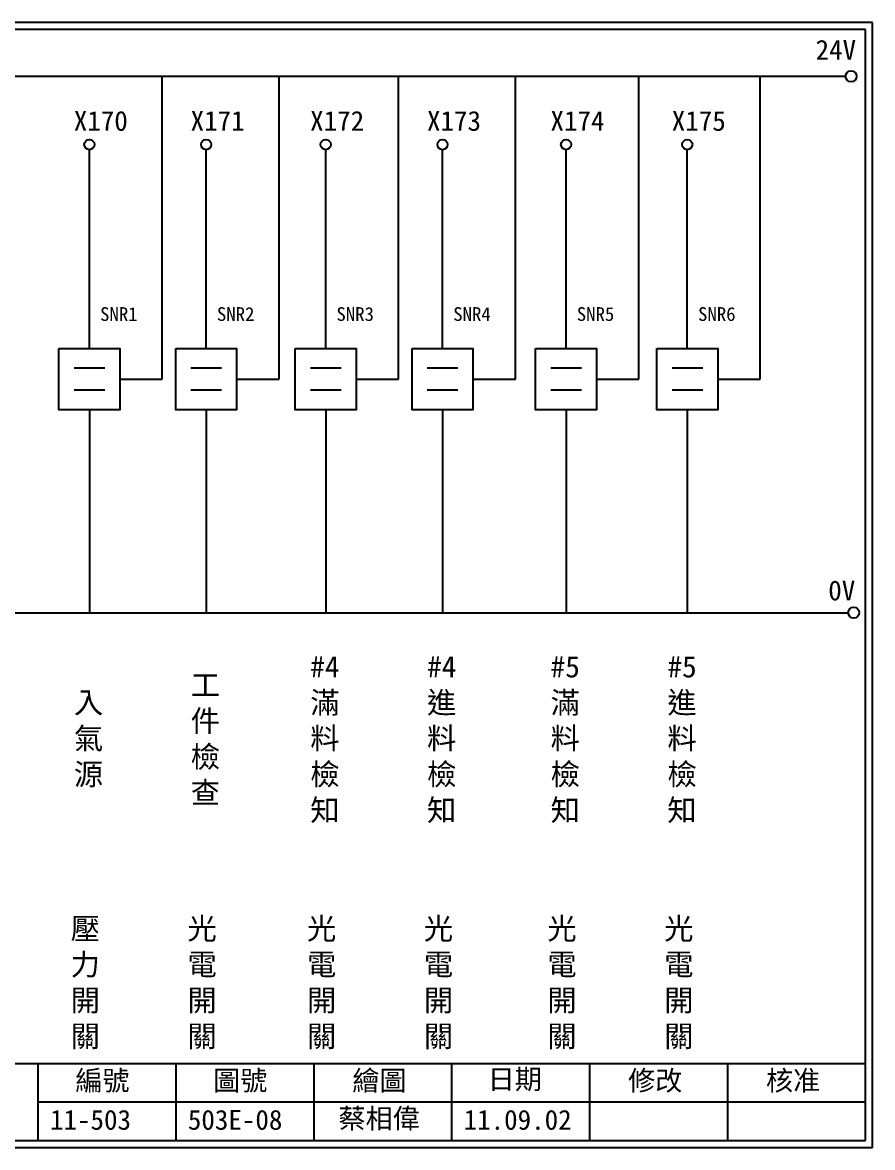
# Model space of a CAD drawing. Extents: x 325 to 612, y 3 to 207.
# Drawn here: x 458.2 to 612.3, y 3 to 207 of the extents above; entities that cross this region are included whole.
import ezdxf

# ---------------------------------------------------------------- set-up
doc = ezdxf.new("R2010")
doc.units = 0
doc.layers.get('0').update_dxf_attribs({"linetype": 'CONTINUOUS'})
doc.layers.add('圖框層', color=7, linetype='CONTINUOUS')
doc.layers.add('標尺寸層', color=3, linetype='CONTINUOUS')
doc.styles.add('CNS', font='romanc.shx', dxfattribs={"bigfont": 'chineset.shx'})
doc.styles.add('STSL', font='KAIU.TTF')

msp = doc.modelspace()

# ---------------------------------------------------------------- linework, layer by layer
for p, q in [((483.54, 142.31), (483.54, 197.22)), ((504.72, 142.31), (504.72, 197.22)), ((526.4, 142.31), (526.4, 197.22)), ((547.58, 142.31), (547.58, 197.22)), ((569.98, 142.31), (569.98, 197.22)), ((591.96, 142.31), (591.96, 197.22)), ((470.32, 147.89), (470.32, 183.91)), ((491.5, 147.89), (491.5, 183.91)), ((513.17, 147.89), (513.17, 183.91)), ((534.35, 147.89), (534.35, 183.91)), ((556.75, 147.89), (556.75, 183.91)), ((578.74, 147.89), (578.74, 183.91)), ((475.83, 142.31), (483.54, 142.31)), ((497.01, 142.31), (504.72, 142.31)), ((518.69, 142.31), (526.4, 142.31)), ((539.87, 142.31), (547.58, 142.31)), ((562.26, 142.31), (569.98, 142.31)), ((584.25, 142.31), (591.96, 142.31)), ((470.32, 136.73), (470.32, 99.96)), ((491.5, 136.73), (491.5, 99.96)), ((513.17, 136.73), (513.17, 99.96)), ((534.35, 136.73), (534.35, 99.96)), ((556.75, 136.73), (556.75, 99.96)), ((578.74, 136.73), (578.74, 99.96))]:
    msp.add_line(p, q)
for points in [[(464.8, 147.89), (475.83, 147.89), (475.83, 136.73), (464.8, 136.73)], [(485.99, 147.89), (497.01, 147.89), (497.01, 136.73), (485.99, 136.73)], [(507.66, 147.89), (518.69, 147.89), (518.69, 136.73), (507.66, 136.73)], [(528.84, 147.89), (539.87, 147.89), (539.87, 136.73), (528.84, 136.73)], [(551.24, 147.89), (562.26, 147.89), (562.26, 136.73), (551.24, 136.73)], [(573.23, 147.89), (584.25, 147.89), (584.25, 136.73), (573.23, 136.73)]]:
    msp.add_lwpolyline(points, close=True)
for centre in [(608.44, 197.22), (608.92, 99.96)]:
    msp.add_circle(centre, 1)
at = {"layer": '圖框層', "color": 7}
for p, q in [((612.32, 206.97), (325.32, 206.97)), ((612.32, 3), (612.32, 206.97)), ((611.07, 205.72), (326.57, 205.72)), ((611.07, 4.25), (611.07, 205.72)), ((326.57, 18.25), (611.07, 18.25)), ((461.07, 4.25), (461.07, 18.25)), ((486.07, 4.25), (486.07, 18.25)), ((511.07, 4.25), (511.07, 18.25)), ((536.07, 4.25), (536.07, 18.25)), ((561.07, 4.25), (561.07, 18.25)), ((586.07, 4.25), (586.07, 18.25)), ((461.07, 11.25), (611.07, 11.25)), ((326.57, 4.25), (611.07, 4.25)), ((325.32, 3), (612.32, 3))]:
    msp.add_line(p, q, dxfattribs=at)
at = {"layer": '標尺寸層', "color": 7}
for p, q in [((329.84, 197.22), (607.44, 197.22)), ((467.56, 144.34), (473.12, 144.34)), ((488.74, 144.34), (494.31, 144.34)), ((510.41, 144.34), (515.98, 144.34)), ((531.59, 144.34), (537.16, 144.34)), ((553.99, 144.34), (559.56, 144.34)), ((575.98, 144.34), (581.55, 144.34)), ((467.56, 140.37), (473.12, 140.37)), ((488.74, 140.37), (494.31, 140.37)), ((510.41, 140.37), (515.98, 140.37)), ((531.59, 140.37), (537.16, 140.37)), ((553.99, 140.37), (559.56, 140.37)), ((575.98, 140.37), (581.55, 140.37)), ((330.05, 99.96), (607.92, 99.96))]:
    msp.add_line(p, q, dxfattribs=at)
for centre in [(470.32, 184.83), (491.5, 184.83), (513.17, 184.83), (534.35, 184.83), (556.75, 184.83), (578.74, 184.83)]:
    msp.add_circle(centre, 0.92, dxfattribs=at)

# ---------------------------------------------------------------- texts
at = {"layer": '圖框層', "color": 4, "style": 'STSL'}
for s, height, p in [('24V', 3.6, (602, 200.22)), ('X170', 3.6, (467.5, 187.33)), ('X171', 3.6, (488.68, 187.33)), ('X172', 3.6, (510.35, 187.33)), ('X173', 3.6, (531.54, 187.33)), ('X174', 3.6, (553.93, 187.33)), ('X175', 3.6, (575.92, 187.33)), ('SNR1', 2.5, (472.27, 152.86)), ('SNR2', 2.5, (493.45, 152.86)), ('SNR3', 2.5, (515.12, 152.86)), ('SNR4', 2.5, (536.3, 152.86)), ('SNR5', 2.5, (558.7, 152.86)), ('SNR6', 2.5, (580.69, 152.86)), ('0V', 3.6, (604.3, 102.2)), ('編號', 3.6, (467.78, 13.34)), ('圖號', 3.6, (492.78, 13.34)), ('繪圖', 3.6, (518.01, 13.34)), ('日期', 3.6, (542.54, 13.59)), ('修改', 3.6, (568.01, 13.34)), ('核准', 3.6, (593.01, 13.34)), ('蔡相偉', 3.6, (515.5, 6.47)), ('11-503', 3.6, (463.18, 6.22)), ('503E-08', 3.6, (488.18, 6.22)), ('11.09.02', 3.6, (538.18, 6.22))]:
    msp.add_text(s, height=height, dxfattribs=at).set_placement(p)
at = {"layer": '標尺寸層', "color": 7, "char_height": 3.9, "width": 4.9608, "attachment_point": 5, "style": 'CNS'}
for s, insert in [('{\\fDFKai-SB|b0|i0|c136|p65;#4滿料檢知}', (513.03, 76.97)), ('{\\fDFKai-SB|b0|i0|c136|p65;#4進料檢知}', (534.21, 76.97)), ('{\\fDFKai-SB|b0|i0|c136|p65;#5滿料檢知}', (556.61, 76.97)), ('{\\fDFKai-SB|b0|i0|c136|p65;#5進料檢知}', (577.79, 76.97)), ('{\\fDFKai-SB|b0|i0|c136|p65;工件檢查}', (491.36, 76.97)), ('{\\fDFKai-SB|b0|i0|c136|p65;入氣源}', (470.17, 76.97)), ('{\\fDFKai-SB|b0|i0|c136|p65;壓力開關}', (469.59, 32.72)), ('{\\fDFKai-SB|b0|i0|c136|p65;光電開關}', (490.77, 32.72)), ('{\\fDFKai-SB|b0|i0|c136|p65;光電開關}', (512.44, 32.72)), ('{\\fDFKai-SB|b0|i0|c136|p65;光電開關}', (533.63, 32.72)), ('{\\fDFKai-SB|b0|i0|c136|p65;光電開關}', (556.02, 32.72)), ('{\\fDFKai-SB|b0|i0|c136|p65;光電開關}', (577.21, 32.72))]:
    msp.add_mtext(s, dxfattribs=dict(at, insert=insert))

doc.saveas('drawing.dxf')
